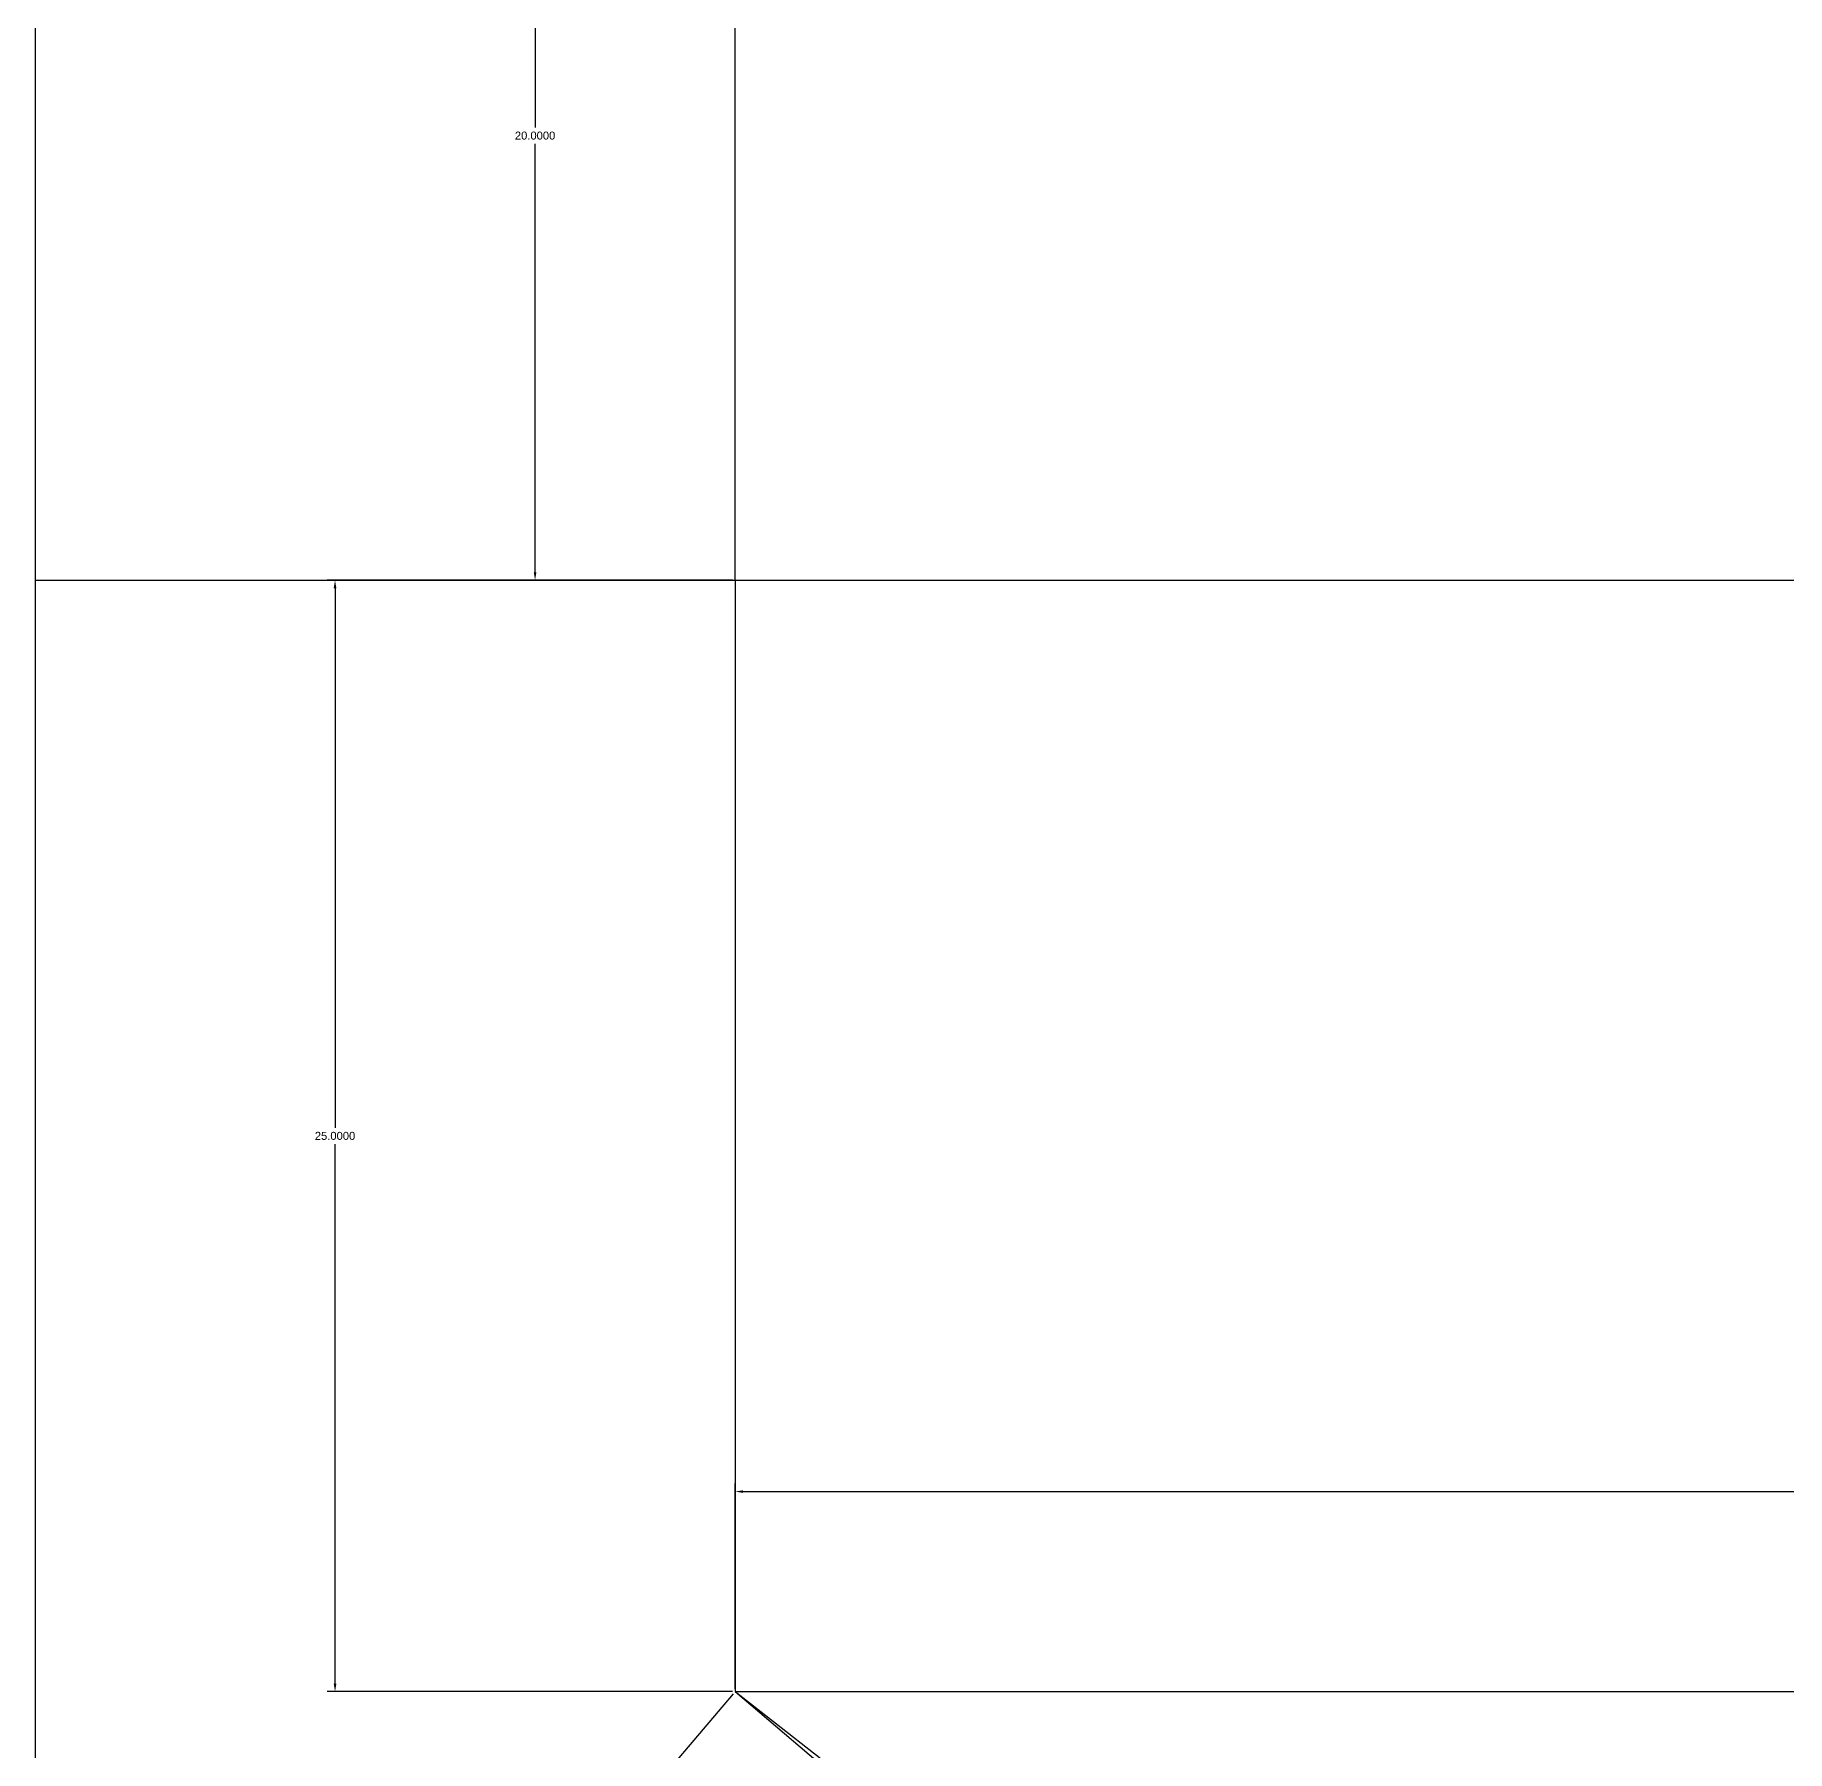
# Model space of a CAD drawing. Header units: millimetres. Extents: x 0 to 420, y 0 to 297.
# Drawn here: x 0 to 39.41, y 219.81 to 258.4 of the extents above; entities that cross this region are included whole.
import ezdxf

# ---------------------------------------------------------------- set-up
doc = ezdxf.new("R2010")
doc.units = ezdxf.units.MM
doc.header["$PDMODE"] = 32
doc.header["$PDSIZE"] = 2
for name, color, linetype in [('Final Lines', 1, 'Continuous'), ('ProjLin', 2, 'Continuous'), ('RefLin', 3, 'Continuous'), ('RTFRFV', 4, 'Continuous')]:
    doc.layers.add(name, color=color, linetype=linetype)
doc.styles.get("Standard").update_dxf_attribs({"font": 'arial.ttf'})
doc.dimstyles.get("Standard").update_dxf_attribs({"dimtxt": 0.18, "dimasz": 0.18, "dimexe": 0.18, "dimexo": 0.0625, "dimgap": 0.09, "dimtad": 0, "dimtih": 1, "dimtoh": 1, "dimdec": 4, "dimzin": 0, "dimdsep": 46, "dimtxsty": 'Standard', "dimcen": 0.09, "dimadec": 0, "dimazin": 0, "dimtfac": 1, "dimtdec": 4, "dimtofl": 0, "dimtmove": 0, "dimatfit": 3, "dimfxl": 1, "dimtolj": 1, "dimtzin": 0, "dimarcsym": 0})

# ---------------------------------------------------------------- blocks, each defined once
blk = doc.blocks.new('*D18')
at = {"layer": 'Defpoints', "color": 0, "transparency": 16777216}
for p in [(77.596, 225.64), (15.749, 221.14), (77.596, 221.14)]:
    blk.add_point(p, dxfattribs=at)
at = {"layer": 'Final Lines', "color": 0, "lineweight": -2, "transparency": 16777216}
for p, q in [((15.749, 221.203), (15.749, 225.82)), ((15.929, 225.64), (46.139, 225.64)), ((77.416, 225.64), (47.207, 225.64)), ((77.596, 221.203), (77.596, 225.82))]:
    blk.add_line(p, q, dxfattribs=at)
at = {"layer": 'Final Lines', "color": 0, "transparency": 16777216}
for points in [[(15.929, 225.67), (15.929, 225.61), (15.749, 225.64)], [(77.416, 225.67), (77.416, 225.61), (77.596, 225.64)]]:
    blk.add_solid(points, dxfattribs=at)
at = {"layer": 'Final Lines', "color": 0, "transparency": 16777216, "insert": (46.673, 225.64), "char_height": 0.18, "attachment_point": 5}
blk.add_mtext('\\A1;61.8466', dxfattribs=at)
blk = doc.blocks.new('*D20')
at = {"layer": 'Defpoints', "color": 0, "transparency": 16777216}
for p in [(15.749, 221.14), (62.919, 181.14), (61.436, 179.39)]:
    blk.add_point(p, dxfattribs=at)
at = {"layer": 'Final Lines', "color": 0, "lineweight": -2, "transparency": 16777216}
for p, q in [((15.709, 221.092), (14.149, 219.253)), ((14.403, 219.274), (37.636, 199.572)), ((61.298, 179.507), (38.065, 199.208)), ((62.879, 181.092), (61.319, 179.253))]:
    blk.add_line(p, q, dxfattribs=at)
at = {"layer": 'Final Lines', "color": 0, "transparency": 16777216}
for points in [[(14.422, 219.297), (14.384, 219.251), (14.266, 219.39)], [(61.318, 179.53), (61.279, 179.484), (61.436, 179.39)]]:
    blk.add_solid(points, dxfattribs=at)
at = {"layer": 'Final Lines', "color": 0, "transparency": 16777216, "insert": (37.851, 199.39), "char_height": 0.18, "attachment_point": 5}
blk.add_mtext('\\A1;61.8466', dxfattribs=at)
blk = doc.blocks.new('*D21')
at = {"layer": 'Defpoints', "color": 0, "transparency": 16777216}
for p in [(11.249, 266.14), (15.749, 266.14), (15.749, 246.14)]:
    blk.add_point(p, dxfattribs=at)
at = {"layer": 'Final Lines', "color": 0, "lineweight": -2, "transparency": 16777216}
for p, q in [((15.687, 266.14), (11.069, 266.14)), ((11.249, 265.96), (11.249, 256.322)), ((11.249, 246.32), (11.249, 255.958)), ((15.687, 246.14), (11.069, 246.14))]:
    blk.add_line(p, q, dxfattribs=at)
at = {"layer": 'Final Lines', "color": 0, "transparency": 16777216}
for points in [[(11.219, 265.96), (11.279, 265.96), (11.249, 266.14)], [(11.219, 246.32), (11.279, 246.32), (11.249, 246.14)]]:
    blk.add_solid(points, dxfattribs=at)
at = {"layer": 'Final Lines', "color": 0, "transparency": 16777216, "insert": (11.249, 256.14), "char_height": 0.18, "attachment_point": 5}
blk.add_mtext('\\A1;20.0000', dxfattribs=at)
blk = doc.blocks.new('*D22')
at = {"layer": 'Defpoints', "color": 0, "transparency": 16777216}
for p in [(15.749, 246.14), (6.749, 221.14), (15.749, 221.14)]:
    blk.add_point(p, dxfattribs=at)
at = {"layer": 'Final Lines', "color": 0, "lineweight": -2, "transparency": 16777216}
for p, q in [((15.687, 246.14), (6.569, 246.14)), ((6.749, 245.96), (6.749, 233.822)), ((6.749, 221.32), (6.749, 233.458)), ((15.687, 221.14), (6.569, 221.14))]:
    blk.add_line(p, q, dxfattribs=at)
at = {"layer": 'Final Lines', "color": 0, "transparency": 16777216}
for points in [[(6.719, 245.96), (6.779, 245.96), (6.749, 246.14)], [(6.719, 221.32), (6.779, 221.32), (6.749, 221.14)]]:
    blk.add_solid(points, dxfattribs=at)
at = {"layer": 'Final Lines', "color": 0, "transparency": 16777216, "insert": (6.749, 233.64), "char_height": 0.18, "attachment_point": 5}
blk.add_mtext('\\A1;25.0000', dxfattribs=at)
blk = doc.blocks.new('*D26')
at = {"layer": 'Defpoints', "color": 0, "transparency": 16777216}
for p in [(15.749, 221.14), (15.749, 221.14), (77.596, 221.14), (40.098, 208.806), (62.919, 181.14)]:
    blk.add_point(p, dxfattribs=at)
at = {"layer": 'Final Lines', "color": 0, "lineweight": -2, "transparency": 16777216}
for start, end in [(340.2573, 359.6222), (320.08, 339.4438)]:
    blk.add_arc((15.749, 221.14), 27.295, start, end, dxfattribs=at)
at = {"layer": 'Final Lines', "color": 0, "transparency": 16777216}
for points in [[(43.014, 220.96), (43.074, 220.96), (43.044, 221.14)], [(36.706, 203.605), (36.66, 203.644), (36.567, 203.487)]]:
    blk.add_solid(points, dxfattribs=at)
at = {"layer": 'Final Lines', "color": 0, "transparency": 16777216, "insert": (41.374, 211.738), "char_height": 0.18, "attachment_point": 5}
blk.add_mtext('\\A1;40°', dxfattribs=at)

msp = doc.modelspace()

# ---------------------------------------------------------------- linework, layer by layer
msp.add_lwpolyline([(0, 0), (420, 0), (420, 297), (0, 297)], close=True)
at = {"layer": 'Final Lines'}
msp.add_line((15.74944, 221.14004), (62.91935, 181.14004), dxfattribs=at)
at = {"layer": 'ProjLin'}
for p, q in [((15.74944, 246.14004), (15.74944, 266.14004)), ((15.74944, 246.14004), (15.74944, 221.14004)), ((15.74944, 221.14004), (66.9842, 181.14004))]:
    msp.add_line(p, q, dxfattribs=at)
at = {"layer": 'RefLin'}
msp.add_line((0, 246.14004), (101.05118, 246.14004), dxfattribs=at)
at = {"layer": 'RTFRFV'}
msp.add_line((15.74944, 221.14004), (77.59603, 221.14004), dxfattribs=at)

# ---------------------------------------------------------------- dimensions: what is measured, and where the dimension line sits
at = {"layer": 'Final Lines'}
for base, p2, picture, middle in [((11.24944, 266.14004), (15.74944, 266.14004), '*D21', (11.24944, 256.14004)), ((6.74944, 221.14004), (15.74944, 221.14004), '*D22', (6.74944, 233.64004))]:
    dim = msp.add_linear_dim(base=base, p1=(15.74944, 246.14004), p2=p2, angle=90, dimstyle='Standard', dxfattribs=at)
    dim.commit()
    dim.dimension.update_dxf_attribs({"geometry": picture, "text_midpoint": middle})
dim = msp.add_linear_dim(base=(77.59603, 225.64004), p1=(15.74944, 221.14004), p2=(77.59603, 221.14004), dimstyle='Standard', dxfattribs=at)
dim.commit()
dim.dimension.update_dxf_attribs({"geometry": '*D18', "text_midpoint": (46.67274, 225.64004)})
dim = msp.add_aligned_dim(p1=(15.74944, 221.14004), p2=(62.91935, 181.14004), distance=-2.2942, dimstyle='Standard', dxfattribs=at)
dim.commit()
dim.dimension.update_dxf_attribs({"geometry": '*D20', "text_midpoint": (37.8506, 199.39027)})
dim = msp.add_angular_dim_2l(base=(40.09826, 208.80573), line1=((15.74944, 221.14004), (62.91935, 181.14004)), line2=((15.74944, 221.14004), (77.59603, 221.14004)), text='40°', dimstyle='Standard', dxfattribs=at)
dim.commit()
dim.dimension.update_dxf_attribs({"geometry": '*D26', "text_midpoint": (41.37371, 211.73806)})

doc.saveas('drawing.dxf')
